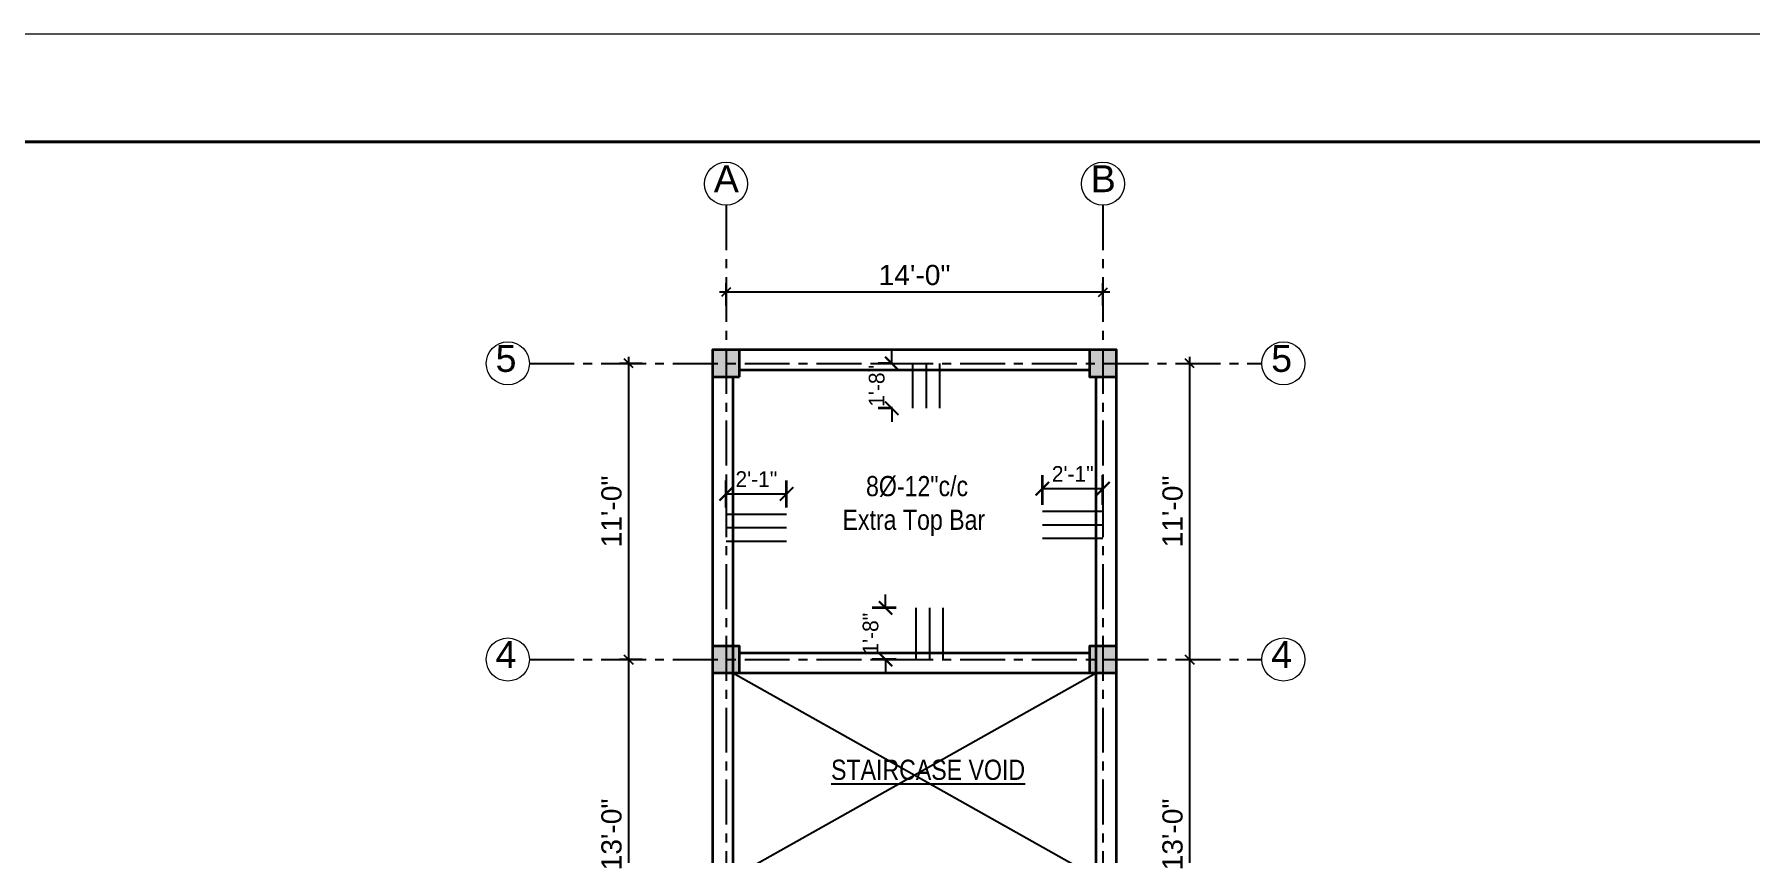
# Model space of a CAD drawing. Header units: inches. Extents: x 334224 to 340955, y 74691 to 79424.
# Drawn here: x 338613 to 339378, y 76570 to 76935 of the extents above; entities that cross this region are included whole.
import ezdxf
from ezdxf.enums import TextEntityAlignment as Align

# ---------------------------------------------------------------- set-up
doc = ezdxf.new("R2010")
doc.units = ezdxf.units.IN
doc.header["$MEASUREMENT"] = 0
doc.linetypes.add('CENTERX2', pattern=[4, 2.5, -0.5, 0.5, -0.5])
doc.layers.get('Defpoints').update_dxf_attribs({"lineweight": 0})
for name, color, linetype, lineweight in [('base line', 201, 'Continuous', 40), ('hatch color 2', 33, 'Continuous', 9), ('Wall', 20, 'Continuous', 35)]:
    doc.layers.add(name, color=color, linetype=linetype, lineweight=lineweight)
for name, color, linetype in [('CENTERLINE', 252, 'CENTERX2'), ('dim', 1, 'Continuous'), ('dimension', 241, 'Continuous'), ('elev', 1, 'Continuous'), ('text', 113, 'Continuous')]:
    doc.layers.add(name, color=color, linetype=linetype)
doc.styles.add('dim', font='ARIALN.TTF')
doc.styles.get("Standard").update_dxf_attribs({"font": 'arial.ttf', "height": 9})
doc.styles.add('style1', font='GOTHIC.TTF', dxfattribs={"height": 7})
doc.dimstyles.new('DIM-96', dxfattribs={"dimscale": 96, "dimtxt": 0.0625, "dimasz": 0.0625, "dimexe": 0.0625, "dimexo": 0.09375, "dimgap": 0.03125, "dimtad": 1, "dimzin": 0, "dimdsep": 46, "dimlunit": 4, "dimtxsty": 'style1', "dimblk": 'ARCHTICK', "dimcen": 0.125, "dimclrd": 1, "dimclre": 1, "dimclrt": 3, "dimadec": 0, "dimazin": 0, "dimtfac": 1, "dimtix": 1, "dimtofl": 0, "dimtmove": 0, "dimatfit": 3, "dimfxl": 0, "dimtolj": 1, "dimtzin": 0, "dimlwd": -1, "dimarcsym": 0})
doc.dimstyles.new('NKs1-8', dxfattribs={"dimtxt": 6, "dimasz": 4, "dimexe": 4, "dimexo": 3, "dimgap": 3, "dimtad": 1, "dimdec": 0, "dimzin": 3, "dimlunit": 4, "dimtxsty": 'Standard', "dimblk": 'OBLIQUE', "dimcen": 0, "dimdle": 3, "dimclrd": 256, "dimclre": 256, "dimclrt": 256, "dimadec": 0, "dimazin": 0, "dimtfac": 1, "dimtdec": 0, "dimtix": 1, "dimtmove": 2, "dimatfit": 2, "dimfxl": 0, "dimlwd": -1, "dimlwe": -1, "dimarcsym": 0})

# ---------------------------------------------------------------- blocks, each defined once
blk = doc.blocks.new('_OBLIQUE')
at = {"color": 0, "linetype": 'ByBlock'}
blk.add_line((-0.5, -0.5), (0.5, 0.5), dxfattribs=at)
blk = doc.blocks.new('*D393')
at = {"layer": 'Defpoints', "color": 0, "transparency": 16777216}
for p in [(338976.1, 76788.75), (338877.88, 76656.75), (338976.1, 76656.75)]:
    blk.add_point(p, dxfattribs=at)
at = {"layer": 'dimension', "transparency": 16777216}
for p, q in [((338883.88, 76788.75), (338873.88, 76788.75)), ((338877.88, 76791.75), (338877.88, 76653.75)), ((338883.88, 76656.75), (338873.88, 76656.75))]:
    blk.add_line(p, q, dxfattribs=at)
at = {"layer": 'dimension', "transparency": 16777216, "xscale": 4, "yscale": 4, "zscale": 4}
for p, rotation in [((338877.88, 76788.75), 90), ((338877.88, 76656.75), 270)]:
    blk.add_blockref('_OBLIQUE', p, dxfattribs=dict(at, rotation=rotation))
at = {"layer": 'dimension', "transparency": 16777216, "insert": (338870.28, 76722.75), "char_height": 9, "attachment_point": 5, "rotation": 90}
blk.add_mtext('11\'-0"', dxfattribs=at)
blk = doc.blocks.new('*D394')
at = {"layer": 'Defpoints', "color": 0, "transparency": 16777216}
for p in [(338976.1, 76656.75), (338877.88, 76500.75), (338976.1, 76500.75)]:
    blk.add_point(p, dxfattribs=at)
at = {"layer": 'dimension', "transparency": 16777216}
for p, q in [((338883.88, 76656.75), (338873.88, 76656.75)), ((338877.88, 76659.75), (338877.88, 76497.75)), ((338883.88, 76500.75), (338873.88, 76500.75))]:
    blk.add_line(p, q, dxfattribs=at)
at = {"layer": 'dimension', "transparency": 16777216, "xscale": 4, "yscale": 4, "zscale": 4}
for p, rotation in [((338877.88, 76656.75), 90), ((338877.88, 76500.75), 270)]:
    blk.add_blockref('_OBLIQUE', p, dxfattribs=dict(at, rotation=rotation))
at = {"layer": 'dimension', "transparency": 16777216, "insert": (338870.28, 76578.75), "char_height": 9, "attachment_point": 5, "rotation": 90}
blk.add_mtext('13\'-0"', dxfattribs=at)
blk = doc.blocks.new('*D397')
at = {"layer": 'Defpoints', "color": 0, "transparency": 16777216}
for p in [(338921.32, 76820.52), (338921.32, 76742.22), (339089.32, 76730.22)]:
    blk.add_point(p, dxfattribs=at)
at = {"layer": 'dimension', "transparency": 16777216}
for p, q in [((338921.32, 76814.52), (338921.32, 76824.52)), ((339089.32, 76814.52), (339089.32, 76824.52)), ((339092.32, 76820.52), (338918.32, 76820.52))]:
    blk.add_line(p, q, dxfattribs=at)
at = {"layer": 'dimension', "transparency": 16777216, "xscale": 4, "yscale": 4, "zscale": 4, "rotation": 180}
blk.add_blockref('_OBLIQUE', (338921.32, 76820.52), dxfattribs=at)
at = {"layer": 'dimension', "transparency": 16777216, "xscale": 4, "yscale": 4, "zscale": 4}
blk.add_blockref('_OBLIQUE', (339089.32, 76820.52), dxfattribs=at)
at = {"layer": 'dimension', "transparency": 16777216, "insert": (339005.32, 76828.12), "char_height": 9, "attachment_point": 5}
blk.add_mtext('14\'-0"', dxfattribs=at)
blk = doc.blocks.new('*D400')
at = {"layer": 'Defpoints', "color": 0, "transparency": 16777216}
for p in [(339033.68, 76656.75), (339127.96, 76656.75), (339033.68, 76500.75)]:
    blk.add_point(p, dxfattribs=at)
at = {"layer": 'dimension', "transparency": 16777216}
for p, q in [((339121.96, 76656.75), (339131.96, 76656.75)), ((339127.96, 76497.75), (339127.96, 76659.75)), ((339121.96, 76500.75), (339131.96, 76500.75))]:
    blk.add_line(p, q, dxfattribs=at)
at = {"layer": 'dimension', "transparency": 16777216, "xscale": 4, "yscale": 4, "zscale": 4}
for p, rotation in [((339127.96, 76656.75), 90), ((339127.96, 76500.75), 270)]:
    blk.add_blockref('_OBLIQUE', p, dxfattribs=dict(at, rotation=rotation))
at = {"layer": 'dimension', "transparency": 16777216, "insert": (339120.36, 76578.75), "char_height": 9, "attachment_point": 5, "rotation": 90}
blk.add_mtext('13\'-0"', dxfattribs=at)
blk = doc.blocks.new('*D401')
at = {"layer": 'Defpoints', "color": 0, "transparency": 16777216}
for p in [(339021.68, 76788.75), (339127.96, 76788.75), (339033.68, 76656.75)]:
    blk.add_point(p, dxfattribs=at)
at = {"layer": 'dimension', "transparency": 16777216}
for p, q in [((339121.96, 76788.75), (339131.96, 76788.75)), ((339127.96, 76653.75), (339127.96, 76791.75)), ((339121.96, 76656.75), (339131.96, 76656.75))]:
    blk.add_line(p, q, dxfattribs=at)
at = {"layer": 'dimension', "transparency": 16777216, "xscale": 4, "yscale": 4, "zscale": 4}
for p, rotation in [((339127.96, 76788.75), 90), ((339127.96, 76656.75), 270)]:
    blk.add_blockref('_OBLIQUE', p, dxfattribs=dict(at, rotation=rotation))
at = {"layer": 'dimension', "transparency": 16777216, "insert": (339120.37, 76722.75), "char_height": 9, "attachment_point": 5, "rotation": 90}
blk.add_mtext('11\'-0"', dxfattribs=at)
blk = doc.blocks.new('_ArchTick')
at = {"layer": 'dim', "color": 0, "const_width": 0.15}
blk.add_lwpolyline([(-0.5, -0.5), (0.5, 0.5)], dxfattribs=at)
blk = doc.blocks.new('*D410')
at = {"layer": 'Defpoints', "color": 0, "transparency": 16777216}
for p in [(338948.32, 76730.6), (338921.32, 76715.55), (338948.32, 76715.55)]:
    blk.add_point(p, dxfattribs=at)
at = {"layer": 'elev', "color": 1, "lineweight": -2, "transparency": 16777216}
for p, q in [((338921.32, 76724.55), (338921.32, 76736.6)), ((338948.32, 76724.55), (338948.32, 76736.6))]:
    blk.add_line(p, q, dxfattribs=at)
at = {"layer": 'elev', "color": 1, "transparency": 16777216}
blk.add_line((338921.32, 76730.6), (338948.32, 76730.6), dxfattribs=at)
at = {"layer": 'elev', "color": 1, "transparency": 16777216, "xscale": 6, "yscale": 6, "zscale": 6, "rotation": 180}
blk.add_blockref('_ArchTick', (338921.32, 76730.6), dxfattribs=at)
at = {"layer": 'elev', "color": 1, "transparency": 16777216, "xscale": 6, "yscale": 6, "zscale": 6}
blk.add_blockref('_ArchTick', (338948.32, 76730.6), dxfattribs=at)
at = {"layer": 'elev', "color": 3, "transparency": 16777216, "insert": (338934.82, 76737.19), "char_height": 7, "attachment_point": 5, "style": 'style1'}
blk.add_mtext('\\A1;2\'-1"', dxfattribs=at)
blk = doc.blocks.new('*D411')
at = {"layer": 'Defpoints', "color": 0, "transparency": 16777216}
for p in [(339062.32, 76732.92), (339062.32, 76716.72), (339089.32, 76716.72)]:
    blk.add_point(p, dxfattribs=at)
at = {"layer": 'elev', "color": 1, "lineweight": -2, "transparency": 16777216}
for p, q in [((339062.32, 76725.72), (339062.32, 76738.92)), ((339089.32, 76725.72), (339089.32, 76738.92))]:
    blk.add_line(p, q, dxfattribs=at)
at = {"layer": 'elev', "color": 1, "transparency": 16777216}
blk.add_line((339089.32, 76732.92), (339062.32, 76732.92), dxfattribs=at)
at = {"layer": 'elev', "color": 1, "transparency": 16777216, "xscale": 6, "yscale": 6, "zscale": 6, "rotation": 180}
blk.add_blockref('_ArchTick', (339062.32, 76732.92), dxfattribs=at)
at = {"layer": 'elev', "color": 1, "transparency": 16777216, "xscale": 6, "yscale": 6, "zscale": 6}
blk.add_blockref('_ArchTick', (339089.32, 76732.92), dxfattribs=at)
at = {"layer": 'elev', "color": 3, "transparency": 16777216, "insert": (339075.82, 76739.5), "char_height": 7, "attachment_point": 5, "style": 'style1'}
blk.add_mtext('\\A1;2\'-1"', dxfattribs=at)
blk = doc.blocks.new('*D414')
at = {"layer": 'Defpoints', "color": 0, "transparency": 16777216}
for p in [(339004.46, 76788.75), (338995.16, 76768.75), (339004.46, 76768.75)]:
    blk.add_point(p, dxfattribs=at)
at = {"layer": 'elev', "color": 1, "transparency": 16777216}
for p, q in [((338995.16, 76788.75), (338995.16, 76794.75)), ((338995.16, 76768.75), (338995.16, 76762.75))]:
    blk.add_line(p, q, dxfattribs=at)
at = {"layer": 'elev', "color": 1, "lineweight": -2, "transparency": 16777216}
for p, q in [((338995.46, 76788.75), (338989.16, 76788.75)), ((338995.46, 76768.75), (338989.16, 76768.75))]:
    blk.add_line(p, q, dxfattribs=at)
at = {"layer": 'elev', "color": 1, "transparency": 16777216, "xscale": 6, "yscale": 6, "zscale": 6}
for p, rotation in [((338995.16, 76788.75), 270), ((338995.16, 76768.75), 90)]:
    blk.add_blockref('_ArchTick', p, dxfattribs=dict(at, rotation=rotation))
at = {"layer": 'elev', "color": 3, "transparency": 16777216, "insert": (338988.48, 76778.75), "char_height": 7, "attachment_point": 5, "rotation": 90, "style": 'style1'}
blk.add_mtext('\\A1;1\'-8"', dxfattribs=at)
blk = doc.blocks.new('*D415')
at = {"layer": 'Defpoints', "color": 0, "transparency": 16777216}
for p in [(338992.4, 76679.75), (339006.08, 76679.75), (339006.08, 76656.75)]:
    blk.add_point(p, dxfattribs=at)
at = {"layer": 'elev', "color": 1, "transparency": 16777216}
for p, q in [((338992.4, 76679.75), (338992.4, 76685.75)), ((338992.4, 76656.75), (338992.4, 76650.75))]:
    blk.add_line(p, q, dxfattribs=at)
at = {"layer": 'elev', "color": 1, "lineweight": -2, "transparency": 16777216}
for p, q in [((338997.08, 76679.75), (338986.4, 76679.75)), ((338997.08, 76656.75), (338986.4, 76656.75))]:
    blk.add_line(p, q, dxfattribs=at)
at = {"layer": 'elev', "color": 1, "transparency": 16777216, "xscale": 6, "yscale": 6, "zscale": 6}
for p, rotation in [((338992.4, 76679.75), 270), ((338992.4, 76656.75), 90)]:
    blk.add_blockref('_ArchTick', p, dxfattribs=dict(at, rotation=rotation))
at = {"layer": 'elev', "color": 3, "transparency": 16777216, "insert": (338985.73, 76668.25), "char_height": 7, "attachment_point": 5, "rotation": 90, "style": 'style1'}
blk.add_mtext('\\A1;1\'-8"', dxfattribs=at)
blk = doc.blocks.new('Complete project')
at = {"layer": 'Wall'}
h = blk.add_hatch(color=256, dxfattribs=at)
h.dxf.hatch_style = 1
h.paths.add_polyline_path([(338915.31841, 76794.74742), (338915.31841, 76782.74742), (338927.31841, 76782.74742), (338927.31841, 76794.74742)])
h = blk.add_hatch(color=256, dxfattribs=at)
h.dxf.hatch_style = 1
h.paths.add_polyline_path([(339083.31841, 76794.74742), (339083.31841, 76782.74742), (339095.31841, 76782.74742), (339095.31841, 76794.74742)])
h = blk.add_hatch(color=256, dxfattribs=at)
h.dxf.hatch_style = 1
h.paths.add_polyline_path([(338915.31841, 76662.74742), (338915.31841, 76650.74742), (338927.31841, 76650.74742), (338927.31841, 76662.74742)])
h = blk.add_hatch(color=256, dxfattribs=at)
h.dxf.hatch_style = 1
h.paths.add_polyline_path([(339083.31841, 76662.74742), (339083.31841, 76650.74742), (339095.31841, 76650.74742), (339095.31841, 76662.74742)])
at = {"layer": 'base line'}
blk.add_lwpolyline([(337924.5002, 76887.48119), (340907.2202, 76887.48119), (340907.2202, 74739.00119), (337924.5002, 74739.00119)], close=True, dxfattribs=at)
at = {"layer": 'CENTERLINE', "ltscale": 8}
for p, q in [((338921.31841, 76859.2392), (338921.31841, 76164.41818)), ((339089.31841, 76859.2392), (339089.31841, 76164.41818)), ((338833.65029, 76788.74742), (339160.13932, 76788.74742)), ((338833.65029, 76656.74742), (339160.13932, 76656.74742))]:
    blk.add_line(p, q, dxfattribs=at)
at = {"layer": 'Defpoints', "ltscale": 0.5}
blk.add_lwpolyline([(337780.5002, 74691.00119), (340955.2202, 74691.00119), (340955.2202, 76935.48119), (337780.5002, 76935.48119)], close=True, dxfattribs=at)
at = {"layer": 'dim'}
for p, q in [((338924.31841, 76650.74742), (339086.31841, 76559.74742)), ((338924.31841, 76559.74742), (339086.31841, 76650.74742))]:
    blk.add_line(p, q, dxfattribs=at)
at = {"layer": 'elev'}
for p, q in [((339004.45886, 76788.74742), (339004.45886, 76768.74742)), ((339010.45886, 76788.74742), (339010.45886, 76768.74742)), ((339016.45886, 76788.74742), (339016.45886, 76768.74742)), ((338921.31841, 76721.54912), (338948.31841, 76721.54912)), ((338921.31841, 76715.54912), (338948.31841, 76715.54912)), ((339089.31841, 76722.71956), (339062.31841, 76722.71956)), ((339089.31841, 76716.71956), (339062.31841, 76716.71956)), ((338921.31841, 76709.54912), (338948.31841, 76709.54912)), ((339089.31841, 76710.71956), (339062.31841, 76710.71956)), ((339006.07657, 76656.74742), (339006.07657, 76679.74742)), ((339012.07657, 76656.74742), (339012.07657, 76679.74742)), ((339018.07657, 76656.74742), (339018.07657, 76679.74742))]:
    blk.add_line(p, q, dxfattribs=at)
at = {"layer": 'hatch color 2'}
for centre in [(338921.31841, 76868.84744), (339089.31841, 76868.84744), (338824.04205, 76788.74742), (339169.74757, 76788.74742), (338824.04205, 76656.74742), (339169.74757, 76656.74742)]:
    blk.add_circle(centre, 9.60825, dxfattribs=at)
at = {"layer": 'Wall'}
for p, q in [((339083.31841, 76794.74742), (338927.31841, 76794.74742)), ((339083.31841, 76785.74742), (338927.31841, 76785.74742)), ((338915.31841, 76782.74742), (338915.31841, 76239.74742)), ((338924.31841, 76782.74742), (338924.31841, 76239.74742)), ((339086.31841, 76239.74742), (339086.31841, 76782.74742)), ((339095.31841, 76239.74742), (339095.31841, 76782.74742)), ((338927.31841, 76659.74742), (339083.31841, 76659.74742)), ((338927.31841, 76650.74742), (339083.31841, 76650.74742))]:
    blk.add_line(p, q, dxfattribs=at)
for points in [[(338927.31841, 76782.74742), (338927.31841, 76794.74742), (338915.31841, 76794.74742), (338915.31841, 76782.74742), (338927.31841, 76782.74742)], [(339095.31841, 76782.74742), (339095.31841, 76794.74742), (339083.31841, 76794.74742), (339083.31841, 76782.74742), (339095.31841, 76782.74742)], [(338927.31841, 76650.74742), (338927.31841, 76662.74742), (338915.31841, 76662.74742), (338915.31841, 76650.74742), (338927.31841, 76650.74742)], [(339095.31841, 76650.74742), (339095.31841, 76662.74742), (339083.31841, 76662.74742), (339083.31841, 76650.74742), (339095.31841, 76650.74742)]]:
    blk.add_lwpolyline(points, dxfattribs=at)
at = {"layer": 'text', "style": 'dim'}
blk.add_text('%%USTAIRCASE VOID', height=9, dxfattribs=at).set_placement((339011.35374, 76607.59728), align=Align.MIDDLE_CENTER)
at = {"layer": 'text', "char_height": 12, "width": 9.8989323, "attachment_point": 1}
for s, insert in [('A', (338915.85569, 76877.08794)), ('B', (339083.85569, 76877.08794)), ('5', (338818.57932, 76796.98791)), ('5', (339164.28484, 76796.98791)), ('4', (338818.57932, 76664.98791)), ('4', (339164.28484, 76664.98791))]:
    blk.add_mtext(s, dxfattribs=dict(at, insert=insert))
at = {"layer": 'text', "insert": (339005.01249, 76725.20473), "char_height": 9, "width": 496.75, "attachment_point": 5, "style": 'dim'}
blk.add_mtext(' 8%%C-12"c/c \\PExtra Top Bar', dxfattribs=at)
at = {"layer": 'dimension'}
dim = blk.add_linear_dim(base=(338921.31841, 76820.52302), p1=(339089.31841, 76730.2179), p2=(338921.31841, 76742.2179), dimstyle='NKs1-8', dxfattribs=at)
dim.commit()
dim.dimension.update_dxf_attribs({"geometry": '*D397', "text_midpoint": (339005.31841, 76828.11818)})
for base, p1, p2, picture, middle in [((338877.87564, 76656.74742), (338976.09562, 76788.74742), (338976.09562, 76656.74742), '*D393', (338870.28048, 76722.74742)), ((339127.96059, 76788.74742), (339033.68057, 76656.74742), (339021.68057, 76788.74742), '*D401', (339120.36543, 76722.74742)), ((338877.87564, 76500.74742), (338976.09562, 76656.74742), (338976.09562, 76500.74742), '*D394', (338870.27741, 76578.74742)), ((339127.96059, 76656.74742), (339033.68057, 76500.74742), (339033.68057, 76656.74742), '*D400', (339120.36236, 76578.74742))]:
    dim = blk.add_linear_dim(base=base, p1=p1, p2=p2, angle=90, dimstyle='NKs1-8', dxfattribs=at)
    dim.commit()
    dim.dimension.update_dxf_attribs({"geometry": picture, "text_midpoint": middle})
at = {"layer": 'elev'}
for base, p1, p2, picture, middle in [((338995.15674, 76768.74742), (339004.45886, 76788.74742), (339004.45886, 76768.74742), '*D414', (338988.48067, 76778.74742)), ((338992.40391, 76679.74742), (339006.07657, 76656.74742), (339006.07657, 76679.74742), '*D415', (338985.72784, 76668.24742))]:
    dim = blk.add_linear_dim(base=base, p1=p1, p2=p2, angle=90, text='1\'-8"', dimstyle='DIM-96', override={"dimdec": 0, "dimtdec": 0, "dimfxl": 6, "dimfxlon": 1, "dimarcsym": 2}, dxfattribs=at)
    dim.commit()
    dim.dimension.update_dxf_attribs({"geometry": picture, "text_midpoint": middle})
for base, p1, p2, picture, middle in [((338948.31841, 76730.60455), (338921.31841, 76715.54912), (338948.31841, 76715.54912), '*D410', (338934.81841, 76737.19258)), ((339062.31841, 76732.91542), (339089.31841, 76716.71956), (339062.31841, 76716.71956), '*D411', (339075.81841, 76739.50345))]:
    dim = blk.add_linear_dim(base=base, p1=p1, p2=p2, text='2\'-1"', dimstyle='DIM-96', override={"dimdec": 0, "dimtdec": 0, "dimfxl": 6, "dimfxlon": 1, "dimarcsym": 2}, dxfattribs=at)
    dim.commit()
    dim.dimension.update_dxf_attribs({"geometry": picture, "text_midpoint": middle})

msp = doc.modelspace()

# ---------------------------------------------------------------- block references
at = {"layer": 'Wall', "linetype": 'ByBlock'}
msp.add_blockref('Complete project', (0, 0), dxfattribs=at)

doc.saveas('drawing.dxf')
